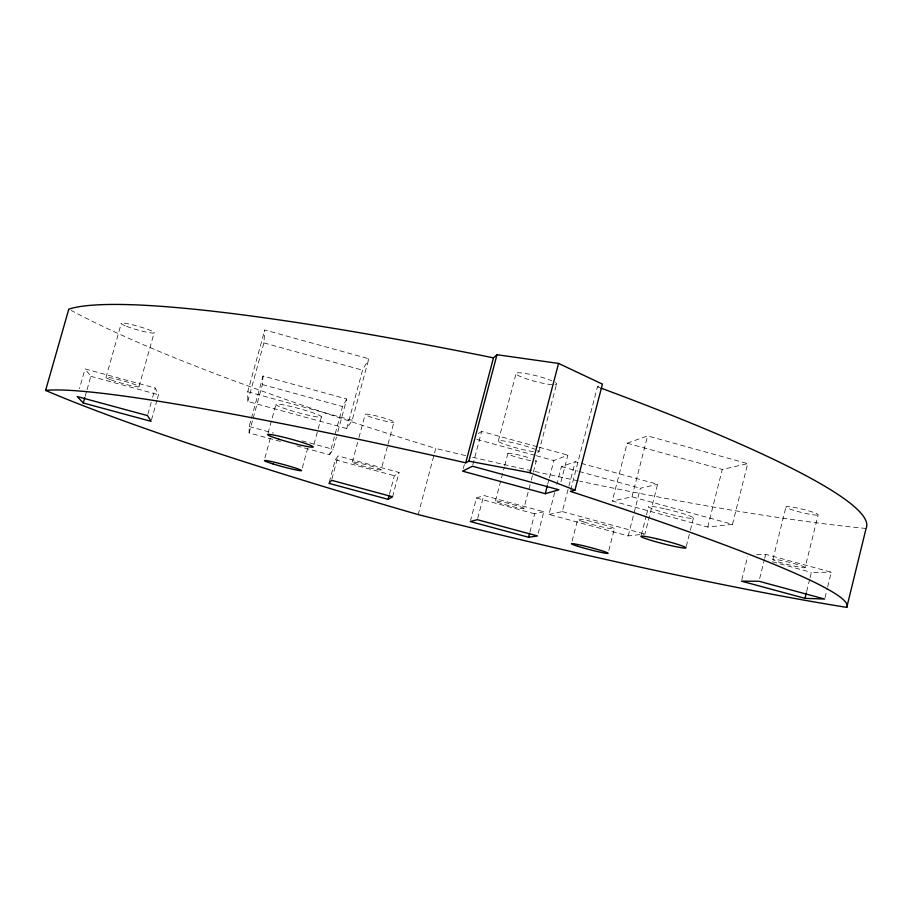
<?xml version="1.0" encoding="UTF-8"?>
<svg xmlns="http://www.w3.org/2000/svg" width="912" height="912" viewBox="0 0 912 912"><rect width="100%" height="100%" fill="white"/><g stroke="black" fill="none" stroke-linecap="round" stroke-linejoin="round"><path stroke-width="0.68" stroke-dasharray="4.56 3.42" d="M280.463 441.442L249.113 432.938L249.147 426.497L251.017 419.68M247.779 401.497L263.921 342.912L264.776 329.984L368.813 358.781L352.18 420.307L346.788 428.515L247.779 401.497L247.745 391.75L264.776 329.984M253.183 418.152L262.417 384.579L263.032 376.018L346.742 399L336.79 435.719M824.995 597.713L827.309 588.308M827.64 586.963L831.265 572.189L765.704 554.325L756.162 554.77M805.114 567.572A16.61 1.254 14.1 0 0 781.367 560.481A16.61 1.254 14.1 0 0 780.524 562.522A16.61 1.254 14.1 0 0 805.114 567.572L818.144 514.813A16.564 1.699 13.8 0 0 794.534 507.471A16.564 1.699 13.8 0 0 793.497 510.253A16.564 1.699 13.8 0 0 818.144 514.813M806.653 591.512L809.696 579.223M810.027 577.855L811.372 572.394L831.265 572.189M759.662 578.573L764.359 559.717M764.701 558.372L765.704 554.325M772.886 559.501L785.962 506.912M732.473 524.309L747.703 463.638L647.577 435.925L627.148 443.209L612.294 500.996L707.758 527.056L732.473 524.309L631.982 496.823L612.294 500.996M741.832 579.793L747.646 556.514M686.269 546.402L690.042 531.514M690.384 530.157L693.462 517.97M707.758 527.056L722.281 469.463L747.703 463.638M554.678 492.571L549.001 514.425L628.174 535.914L644.909 534.056L657.598 484.306L575.244 461.7L561.416 466.636L556.81 484.386M608.817 550.449L614.403 528.664M631.982 496.823L647.577 435.925M628.174 535.914L633.749 514.129M634.102 512.772L640.372 488.262L657.598 484.306M641.318 535.105L646.129 516.238M646.483 514.892L648.546 506.798M572.086 541.147L577.695 519.441M547.667 484.397L549.058 479.096M549.4 477.774L553.88 460.537L567.88 455.145L560.96 481.798M538.217 533.269L543.814 511.757L483.759 495.455L476.463 498.02L470.615 520.216M549.001 514.425L562.305 511.598L575.244 461.7M570.718 489.995L597.44 386.836L602.422 384.112M523.83 508.645A14.809 1.049 14.7 0 0 504.37 502.409A14.809 1.049 14.7 0 0 500.768 503.321A14.809 1.049 14.7 0 0 523.83 508.645L530.921 481.502M531.274 480.145L533.041 473.362M533.395 472.006L536.233 461.153M538.867 451.896L556.491 384.397M529.929 532.049L534.683 513.821L543.814 511.757M477.728 518.358L483.759 495.455M498.385 440.792L516.181 373.179M495.455 500.939L504.37 466.99M504.724 465.622L507.938 453.401M463.285 468.494L464.345 464.504M472.815 464.892L481.639 431.456L537.761 446.869M392.57 496.789L399.068 472.462L338.135 455.92L335.331 459.739L329.3 482.049M418.163 514.607L435.754 448.453A790.59 99.522 13.8 0 1 71.09 310.376M381.125 469.919A14.934 1.06 15 0 0 360.422 463.33A14.934 1.06 15 0 0 358.678 464.767A14.934 1.06 15 0 0 381.125 469.919L387.714 445.364M388.079 443.996L393.938 422.176A14.9 1.436 15.1 0 0 373.384 415.234A14.9 1.436 15.1 0 0 371.469 417.286A14.9 1.436 15.1 0 0 393.938 422.176M389.47 494.087L394.383 475.756L399.068 472.462M296.822 445.877L329.528 454.757L342.593 406.547L346.742 399M329.528 454.757L333.108 449.32L336.425 437.076M331.911 478.948L338.135 455.92M346.788 428.515L362.566 370.147L368.813 358.781M352.34 462.11L358.598 438.889M358.975 437.521L365.233 414.31M302.328 467.879L307.561 448.658M314.002 444.258L321.446 416.887M268.037 433.246L275.937 404.449M264.902 457.915L270.26 438.376M251.393 418.312L263.032 376.018M249.113 432.938L252.806 419.497M151.438 420.01L157.024 400.06M157.4 398.738L158.517 394.748L155.222 388.033L85.044 368.915L79.447 388.66M139.023 386.585L154.185 332.618M147.869 414.287L151.187 402.477M152.657 397.222L155.222 388.033M85.158 396.321L86.674 390.986M87.05 389.652L90.824 376.325L85.044 368.915M105.952 377.579L121.216 323.555M478.219 433.61L481.639 431.456M249.147 426.497L273.52 433.12M301.963 440.849L333.108 449.32M562.305 511.598L644.909 534.056M335.331 459.739L394.383 475.756M476.463 498.02L534.683 513.821M247.745 391.75L352.18 420.307M90.824 376.325L158.517 394.748M772.27 561.746L811.372 572.394M539.129 447.245L567.88 455.145M476.794 439.39L534.945 455.339M536.302 455.715L553.88 460.537M262.417 384.579L342.593 406.547M561.416 466.636L577.752 471.105M579.12 471.481L640.372 488.262M263.921 342.912L362.566 370.147M627.148 443.209L722.281 469.463M597.44 386.836L599.8 387.703M866.081 528.47A810.061 105.062 15.7 0 1 579.701 481.171M578.345 480.886A810.061 105.062 15.7 0 1 472.348 457.186M465.599 455.59A810.061 105.062 15.7 0 1 435.754 448.453M555.442 382.595A21.067 2.873 14.6 0 1 554.952 384.739M552.17 384.682A21.067 2.873 14.6 0 1 522.576 377.431A21.067 2.873 14.6 0 1 522.166 373.008A21.067 2.873 14.6 0 1 551.806 380.771M535.424 460.195A14.774 1.414 14.7 0 1 535.196 461.244M530.59 460.64A14.774 1.414 14.7 0 1 511.381 455.464A14.774 1.414 14.7 0 1 511.735 453.583A14.774 1.414 14.7 0 1 531.012 458.44M537.715 450.471A21.136 2.132 14.7 0 1 537.373 452.067M533.463 451.679A21.136 2.132 14.7 0 1 503.709 443.962A21.136 2.132 14.7 0 1 505.601 441.26A21.136 2.132 14.7 0 1 535.139 449.297M664.232 508.668L658.863 507.551A23.188 2.018 14.3 0 0 650.587 508.087A23.188 2.018 14.3 0 0 677.548 515.998L682.837 517.115A23.188 2.018 14.3 0 0 691.421 516.648A23.188 2.018 14.3 0 0 664.232 508.668M286.927 409.317L282.321 407.721A23.587 2.098 15.3 0 1 280.987 404.483A23.587 2.098 15.3 0 1 310.73 412.053L315.358 413.672A23.587 2.098 15.3 0 1 316.373 416.795A23.587 2.098 15.3 0 1 286.927 409.317M111.446 380.042A17.203 1.345 15.6 0 0 138.704 386.859A17.203 1.345 15.6 0 0 117.272 379.301A17.203 1.345 15.6 0 0 111.446 380.042M126.608 326.348A17.168 1.813 15.9 0 0 153.832 333.017A17.168 1.813 15.9 0 0 132.628 324.843A17.168 1.813 15.9 0 0 126.608 326.348M583.942 521.983A19.015 1.368 14.5 0 0 614.107 528.96A19.015 1.368 14.5 0 0 590.064 521.162A19.015 1.368 14.5 0 0 583.942 521.983"/><path stroke-width="1.37" d="M846.769 607.392A769.181 47.652 15.4 0 0 578.721 494.087L570.365 491.374L574.97 490.132L602.422 384.112L558.554 363.421L496.983 354.722L493.472 357.88L483.656 355.862A738.253 73.826 14 0 0 68.799 309.134L45.6 390.427A794.466 60.614 14.2 0 0 418.163 514.607A814.142 64.011 15.4 0 0 846.769 607.392L866.081 528.47A766.103 78.375 15.8 0 0 605.682 389.846L600.974 388.124M804.977 598.34L824.665 599.059L759.001 581.263L741.49 581.161L804.977 598.34L806.322 592.88M545.262 493.677L558.885 489.801L472.462 466.226L462.589 471.162L545.262 493.677L547.325 485.731M574.97 490.132L530.009 472.701L558.554 363.421M528.572 537.259L537.521 535.96L477.375 519.703L470.273 521.516L528.572 537.259L529.587 533.36M45.6 390.427A741.114 44.87 14.3 0 1 455.92 460.583L465.724 462.817L493.472 357.88M465.724 462.817L468.859 461.164L496.983 354.722M388.067 499.331L392.57 496.789L331.546 480.305L328.936 483.36L388.067 499.331L389.116 495.398M83.266 402.99L77.201 396.549L147.505 415.598L151.073 421.344L83.266 402.99L84.782 397.655M468.859 461.164L530.009 472.701M656.583 538.707L651.225 537.533A23.222 1.653 14.4 0 0 643.051 537.613A23.222 1.653 14.4 0 0 670.081 545.41L675.37 546.573A23.222 1.653 14.4 0 0 683.852 546.562A23.222 1.653 14.4 0 0 656.583 538.707M278.764 439.162L274.136 437.623A23.621 1.721 15.2 0 1 272.665 434.864A23.621 1.721 15.2 0 1 302.442 442.491L307.093 444.053A23.621 1.721 15.2 0 1 308.233 446.698A23.621 1.721 15.2 0 1 278.764 439.162M577.672 546.254A19.038 1.129 14.6 0 0 607.837 553.402A19.038 1.129 14.6 0 0 583.703 545.843A19.038 1.129 14.6 0 0 577.672 546.254M273.087 463.946A19.369 1.163 15.1 0 0 301.576 470.626A19.369 1.163 15.1 0 0 273.988 462.122A19.369 1.163 15.1 0 0 273.087 463.946"/></g></svg>
